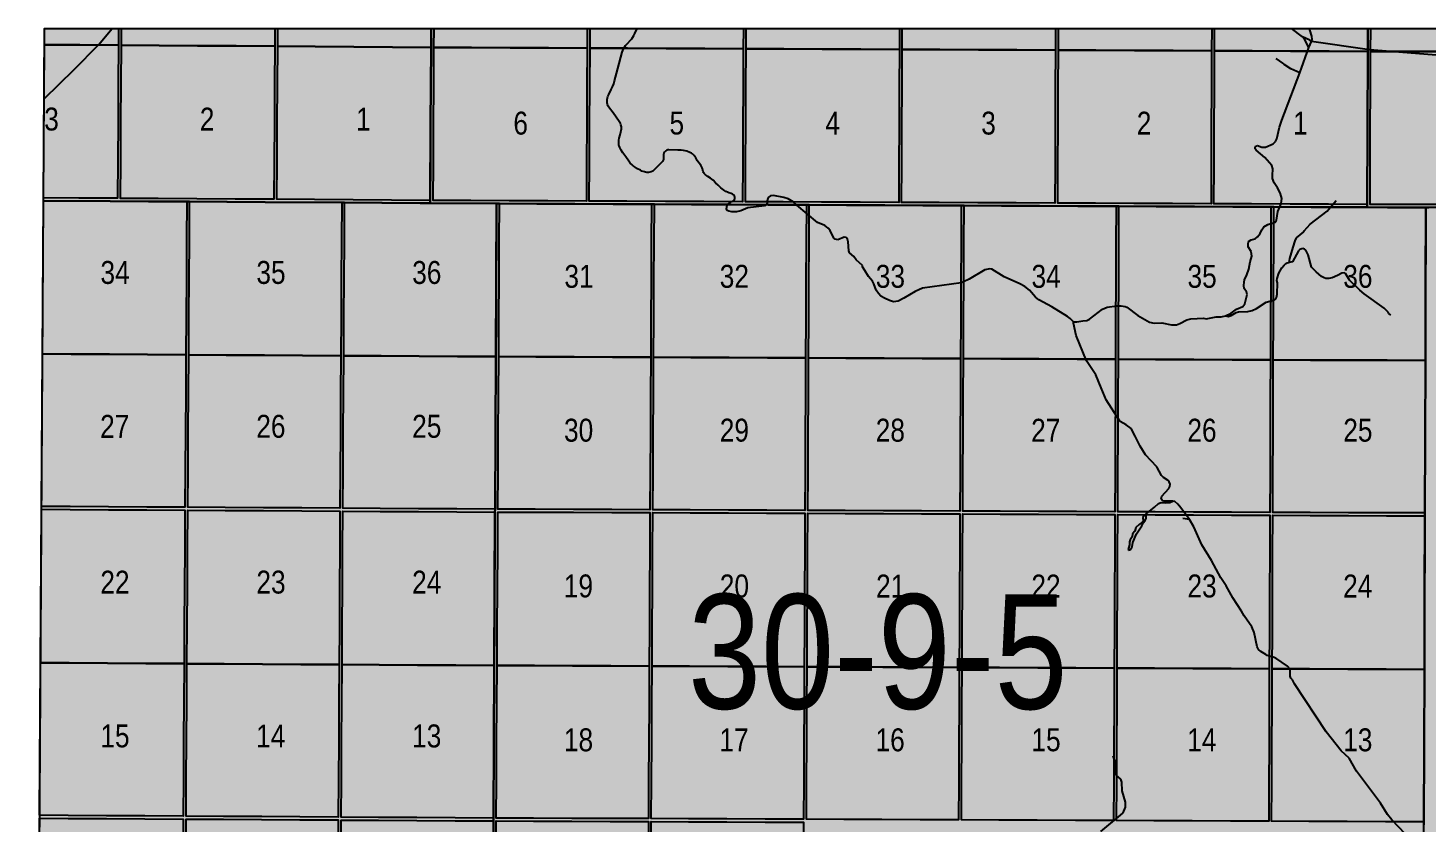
# Model space of a CAD drawing. Extents: x 639460 to 650829, y 5702863 to 5715975.
# Drawn here: x 644716.3 to 645204, y 5712646.2 to 5712923.3 of the extents above; entities that cross this region are included whole.
import ezdxf

# ---------------------------------------------------------------- set-up
doc = ezdxf.new("R2010")
doc.units = 0
doc.header["$LTSCALE"] = 5
doc.linetypes.add('DASHED2', pattern=[9.525, 6.35, -3.175])
doc.layers.add('Quarters', color=8, linetype='Continuous')
doc.layers.add('RoadSeg', color=57, linetype='DASHED2')
doc.layers.add('ROUTE-MAP-BACKGROUND-H', color=7, linetype='Continuous', true_color=0xf0ebff)
doc.styles.add('120', font='ARIALN.TTF', dxfattribs={"height": 13})

msp = doc.modelspace()

# ---------------------------------------------------------------- hatches: boundary and pattern name
at = {"layer": 'ROUTE-MAP-BACKGROUND-H'}
h = msp.add_hatch(color=256, dxfattribs=at)
h.dxf.hatch_style = 1
h.paths.add_polyline_path([(644722.08, 5712923.1), (644716.33, 5711989.96), (646823.87, 5711989.96), (646818.02, 5712923.32)])

# ---------------------------------------------------------------- linework, layer by layer
at = {"layer": 'Quarters'}
for points in [[(644856.65, 5712862.17), (644853.12, 5712862.2), (644826.77, 5712862.38), (644825.76, 5712862.38), (644799.08, 5712862.54), (644772.73, 5712862.7), (644771.73, 5712862.71), (644745.05, 5712862.87), (644721.71, 5712863.01), (644722.08, 5712923.1), (644856.97, 5712923.12), (644856.93, 5712916.52), (644856.79, 5712889.74), (644856.65, 5712863.13), (644856.65, 5712862.17)], [(644734.46, 5712917.39), (644722.04, 5712917.46), (644722.08, 5712923.1), (644747.95, 5712923.11), (644747.92, 5712917.3), (644734.46, 5712917.39)], [(644762.05, 5712917.22), (644748.92, 5712917.3), (644748.96, 5712923.11), (644802.46, 5712923.11), (644802.43, 5712916.97), (644788.97, 5712917.05), (644775.51, 5712917.13), (644762.05, 5712917.22)], [(644816.55, 5712916.85), (644803.43, 5712916.96), (644803.46, 5712923.11), (644856.97, 5712923.12), (644856.93, 5712916.52), (644843.47, 5712916.63), (644830.01, 5712916.74), (644816.55, 5712916.85)], [(645183.48, 5712860.74), (645177.27, 5712860.77), (645150.92, 5712860.87), (645149.92, 5712860.88), (645123.24, 5712860.99), (645096.89, 5712861.1), (645095.89, 5712861.1), (645069.21, 5712861.22), (645042.86, 5712861.33), (645041.86, 5712861.33), (645015.18, 5712861.45), (644988.84, 5712861.56), (644987.84, 5712861.56), (644961.16, 5712861.68), (644934.82, 5712861.79), (644933.82, 5712861.79), (644907.14, 5712861.9), (644880.8, 5712862.01), (644879.8, 5712862.02), (644856.65, 5712862.17), (644856.65, 5712863.13), (644856.79, 5712889.74), (644856.93, 5712916.52), (644856.97, 5712923.12), (645183.68, 5712923.15), (645183.66, 5712915.1), (645183.57, 5712888.32), (645183.48, 5712861.72), (645183.48, 5712860.74)], [(644871.05, 5712916.46), (644857.94, 5712916.52), (644857.97, 5712923.12), (644911.42, 5712923.12), (644911.39, 5712916.29), (644897.94, 5712916.35), (644884.5, 5712916.4), (644871.05, 5712916.46)], [(644925.5, 5712916.23), (644912.39, 5712916.29), (644912.43, 5712923.12), (644965.87, 5712923.13), (644965.84, 5712916.06), (644952.39, 5712916.11), (644938.95, 5712916.17), (644925.5, 5712916.23)], [(644979.95, 5712915.99), (644966.84, 5712916.05), (644966.88, 5712923.13), (645020.32, 5712923.13), (645020.29, 5712915.82), (645006.84, 5712915.88), (644993.4, 5712915.94), (644979.95, 5712915.99)], [(645074.74, 5712915.59), (645061.3, 5712915.64), (645047.85, 5712915.7), (645034.4, 5712915.76), (645021.29, 5712915.82), (645021.32, 5712923.13), (645074.77, 5712923.14), (645074.74, 5712915.59)], [(645088.86, 5712915.52), (645075.75, 5712915.58), (645075.78, 5712923.14), (645129.23, 5712923.14), (645129.2, 5712915.35), (645115.75, 5712915.41), (645102.31, 5712915.47), (645088.86, 5712915.52)], [(645143.32, 5712915.29), (645130.21, 5712915.35), (645130.23, 5712923.14), (645183.68, 5712923.15), (645183.66, 5712915.1), (645170.21, 5712915.16), (645156.76, 5712915.22), (645143.32, 5712915.29)], [(645197.77, 5712915.07), (645184.66, 5712915.1), (645184.69, 5712923.15), (645238.12, 5712923.16), (645238.1, 5712914.97), (645224.66, 5712915), (645211.21, 5712915.04), (645197.77, 5712915.07)], [(644734.13, 5712863.94), (644721.71, 5712864.02), (644722.04, 5712917.46), (644734.46, 5712917.39), (644747.92, 5712917.3), (644747.84, 5712903.91), (644747.76, 5712890.52), (644747.68, 5712877.19), (644747.6, 5712863.86), (644734.13, 5712863.94)], [(644761.73, 5712863.77), (644748.6, 5712863.85), (644748.68, 5712877.18), (644748.76, 5712890.52), (644748.84, 5712903.91), (644748.92, 5712917.3), (644762.05, 5712917.22), (644775.51, 5712917.13), (644788.97, 5712917.05), (644802.43, 5712916.97), (644802.35, 5712903.58), (644802.28, 5712890.18), (644802.2, 5712876.85), (644802.13, 5712863.52), (644788.66, 5712863.6), (644775.2, 5712863.69), (644761.73, 5712863.77)], [(644816.26, 5712863.42), (644803.13, 5712863.51), (644803.21, 5712876.85), (644803.28, 5712890.18), (644803.35, 5712903.57), (644803.43, 5712916.96), (644816.55, 5712916.85), (644830.01, 5712916.74), (644843.47, 5712916.63), (644856.93, 5712916.52), (644856.86, 5712903.13), (644856.79, 5712889.74), (644856.72, 5712876.43), (644856.65, 5712863.13), (644843.19, 5712863.23), (644829.72, 5712863.32), (644816.26, 5712863.42)], [(644870.77, 5712863.07), (644857.66, 5712863.13), (644857.73, 5712876.43), (644857.8, 5712889.73), (644857.87, 5712903.12), (644857.94, 5712916.52), (644871.05, 5712916.46), (644884.5, 5712916.4), (644897.94, 5712916.35), (644911.39, 5712916.29), (644911.32, 5712902.9), (644911.26, 5712889.51), (644911.19, 5712876.2), (644911.13, 5712862.9), (644897.67, 5712862.96), (644884.22, 5712863.01), (644870.77, 5712863.07)], [(644925.24, 5712862.84), (644912.13, 5712862.9), (644912.2, 5712876.2), (644912.26, 5712889.5), (644912.33, 5712902.89), (644912.39, 5712916.29), (644925.5, 5712916.23), (644938.95, 5712916.17), (644952.39, 5712916.11), (644965.84, 5712916.06), (644965.78, 5712902.66), (644965.72, 5712889.27), (644965.65, 5712875.97), (644965.59, 5712862.67), (644952.14, 5712862.72), (644938.69, 5712862.78), (644925.24, 5712862.84)], [(644979.71, 5712862.61), (644966.6, 5712862.66), (644966.66, 5712875.96), (644966.72, 5712889.27), (644966.78, 5712902.66), (644966.84, 5712916.05), (644979.95, 5712915.99), (644993.4, 5712915.94), (645006.84, 5712915.88), (645020.29, 5712915.82), (645020.23, 5712902.43), (645020.17, 5712889.04), (645020.12, 5712875.73), (645020.06, 5712862.43), (645006.61, 5712862.49), (644993.16, 5712862.55), (644979.71, 5712862.61)], [(645021.29, 5712915.82), (645034.4, 5712915.76), (645047.85, 5712915.7), (645061.3, 5712915.64), (645074.74, 5712915.59), (645074.69, 5712902.19), (645074.64, 5712888.8), (645074.59, 5712875.5), (645074.53, 5712862.2), (645061.08, 5712862.25), (645047.63, 5712862.31), (645034.18, 5712862.37), (645021.06, 5712862.43), (645021.12, 5712875.73), (645021.18, 5712889.03), (645021.24, 5712902.42), (645021.29, 5712915.82)], [(645088.66, 5712862.14), (645075.54, 5712862.19), (645075.59, 5712875.5), (645075.64, 5712888.8), (645075.7, 5712902.19), (645075.75, 5712915.58), (645088.86, 5712915.52), (645102.31, 5712915.47), (645115.75, 5712915.41), (645129.2, 5712915.35), (645129.15, 5712901.96), (645129.1, 5712888.57), (645129.06, 5712875.27), (645129.01, 5712861.96), (645115.56, 5712862.02), (645102.11, 5712862.08), (645088.66, 5712862.14)], [(645143.13, 5712861.9), (645130.01, 5712861.96), (645130.06, 5712875.26), (645130.11, 5712888.56), (645130.16, 5712901.95), (645130.21, 5712915.35), (645143.32, 5712915.29), (645156.76, 5712915.22), (645170.21, 5712915.16), (645183.66, 5712915.1), (645183.61, 5712901.71), (645183.57, 5712888.32), (645183.52, 5712875.02), (645183.48, 5712861.72), (645170.03, 5712861.78), (645156.58, 5712861.84), (645143.13, 5712861.9)], [(645197.6, 5712861.69), (645184.48, 5712861.72), (645184.53, 5712875.02), (645184.57, 5712888.31), (645184.62, 5712901.71), (645184.66, 5712915.1), (645197.77, 5712915.07), (645211.21, 5712915.04), (645224.66, 5712915), (645238.1, 5712914.97), (645238.06, 5712901.58), (645238.02, 5712888.19), (645237.98, 5712874.89), (645237.94, 5712861.59), (645224.49, 5712861.62), (645211.04, 5712861.66), (645197.6, 5712861.69)], [(644731.38, 5712809.51), (644721.38, 5712809.57), (644721.71, 5712863.01), (644731.71, 5712862.95), (644745.05, 5712862.87), (644758.39, 5712862.79), (644771.73, 5712862.71), (644771.65, 5712849.38), (644771.57, 5712836.05), (644771.49, 5712822.66), (644771.42, 5712809.26), (644758.07, 5712809.35), (644744.73, 5712809.43), (644731.38, 5712809.51)], [(644785.43, 5712809.18), (644772.42, 5712809.26), (644772.5, 5712822.65), (644772.58, 5712836.04), (644772.66, 5712849.37), (644772.73, 5712862.7), (644785.74, 5712862.63), (644799.08, 5712862.54), (644812.42, 5712862.46), (644825.76, 5712862.38), (644825.69, 5712849.05), (644825.62, 5712835.72), (644825.54, 5712822.33), (644825.47, 5712808.94), (644812.12, 5712809.02), (644798.78, 5712809.1), (644785.43, 5712809.18)], [(644839.48, 5712808.86), (644826.47, 5712808.93), (644826.55, 5712822.32), (644826.62, 5712835.71), (644826.69, 5712849.04), (644826.77, 5712862.38), (644839.77, 5712862.29), (644853.12, 5712862.2), (644866.46, 5712862.11), (644879.8, 5712862.02), (644879.73, 5712848.71), (644879.66, 5712835.41), (644879.59, 5712822.02), (644879.52, 5712808.63), (644866.17, 5712808.7), (644852.83, 5712808.78), (644839.48, 5712808.86)], [(644893.53, 5712808.57), (644880.52, 5712808.62), (644880.59, 5712822.02), (644880.66, 5712835.41), (644880.73, 5712848.71), (644880.8, 5712862.01), (644893.81, 5712861.96), (644907.14, 5712861.9), (644920.48, 5712861.85), (644933.82, 5712861.79), (644933.75, 5712848.49), (644933.69, 5712835.19), (644933.62, 5712821.79), (644933.56, 5712808.4), (644920.22, 5712808.46), (644906.87, 5712808.52), (644893.53, 5712808.57)], [(644947.57, 5712808.34), (644934.56, 5712808.4), (644934.63, 5712821.79), (644934.69, 5712835.18), (644934.76, 5712848.48), (644934.82, 5712861.79), (644947.83, 5712861.73), (644961.16, 5712861.68), (644974.5, 5712861.62), (644987.84, 5712861.56), (644987.78, 5712848.26), (644987.72, 5712834.96), (644987.66, 5712821.57), (644987.6, 5712808.17), (644974.25, 5712808.23), (644960.91, 5712808.29), (644947.57, 5712808.34)], [(645001.61, 5712808.11), (644988.6, 5712808.17), (644988.66, 5712821.56), (644988.72, 5712834.95), (644988.78, 5712848.26), (644988.84, 5712861.56), (645001.84, 5712861.5), (645015.18, 5712861.45), (645028.52, 5712861.39), (645041.86, 5712861.33), (645041.8, 5712848.03), (645041.74, 5712834.73), (645041.69, 5712821.34), (645041.63, 5712807.95), (645028.29, 5712808), (645014.95, 5712808.06), (645001.61, 5712808.11)], [(645055.65, 5712807.89), (645042.64, 5712807.94), (645042.69, 5712821.33), (645042.75, 5712834.72), (645042.8, 5712848.03), (645042.86, 5712861.33), (645055.87, 5712861.27), (645069.21, 5712861.22), (645082.55, 5712861.16), (645095.89, 5712861.1), (645095.84, 5712847.8), (645095.78, 5712834.5), (645095.73, 5712821.11), (645095.68, 5712807.72), (645082.34, 5712807.77), (645068.99, 5712807.83), (645055.65, 5712807.89)], [(645109.69, 5712807.66), (645096.68, 5712807.71), (645096.74, 5712821.1), (645096.79, 5712834.49), (645096.84, 5712847.8), (645096.89, 5712861.1), (645109.9, 5712861.05), (645123.24, 5712860.99), (645136.58, 5712860.93), (645149.92, 5712860.88), (645149.87, 5712847.57), (645149.82, 5712834.27), (645149.78, 5712820.88), (645149.73, 5712807.49), (645136.38, 5712807.54), (645123.04, 5712807.6), (645109.69, 5712807.66)], [(645163.74, 5712807.43), (645150.73, 5712807.48), (645150.78, 5712820.87), (645150.83, 5712834.27), (645150.88, 5712847.57), (645150.92, 5712860.87), (645163.93, 5712860.82), (645177.27, 5712860.77), (645190.61, 5712860.71), (645203.95, 5712860.66), (645203.9, 5712847.36), (645203.86, 5712834.07), (645203.82, 5712820.67), (645203.77, 5712807.28), (645190.43, 5712807.33), (645177.08, 5712807.38), (645163.74, 5712807.43)], [(644731.05, 5712756.28), (644721.05, 5712756.34), (644721.38, 5712809.57), (644731.38, 5712809.51), (644744.73, 5712809.43), (644758.07, 5712809.35), (644771.42, 5712809.26), (644771.34, 5712795.87), (644771.26, 5712782.48), (644771.18, 5712769.09), (644771.1, 5712756.04), (644757.75, 5712756.12), (644744.4, 5712756.2), (644731.05, 5712756.28)], [(644785.12, 5712755.95), (644772.11, 5712756.03), (644772.18, 5712769.09), (644772.26, 5712782.48), (644772.34, 5712795.87), (644772.42, 5712809.26), (644785.43, 5712809.18), (644798.78, 5712809.1), (644812.12, 5712809.02), (644825.47, 5712808.94), (644825.39, 5712795.55), (644825.32, 5712782.16), (644825.24, 5712768.76), (644825.17, 5712755.71), (644811.82, 5712755.79), (644798.47, 5712755.87), (644785.12, 5712755.95)], [(644839.19, 5712755.63), (644826.18, 5712755.7), (644826.25, 5712768.76), (644826.32, 5712782.15), (644826.4, 5712795.54), (644826.47, 5712808.93), (644839.48, 5712808.86), (644852.83, 5712808.78), (644866.17, 5712808.7), (644879.52, 5712808.63), (644879.45, 5712795.24), (644879.38, 5712781.85), (644879.31, 5712768.45), (644879.24, 5712755.4), (644865.89, 5712755.47), (644852.54, 5712755.55), (644839.19, 5712755.63)], [(644893.26, 5712755.34), (644880.24, 5712755.39), (644880.31, 5712768.45), (644880.38, 5712781.84), (644880.45, 5712795.23), (644880.52, 5712808.62), (644893.53, 5712808.57), (644906.87, 5712808.52), (644920.22, 5712808.46), (644933.56, 5712808.4), (644933.49, 5712795.01), (644933.43, 5712781.62), (644933.36, 5712768.23), (644933.3, 5712755.17), (644919.95, 5712755.23), (644906.61, 5712755.28), (644893.26, 5712755.34)], [(644947.31, 5712755.11), (644934.3, 5712755.17), (644934.37, 5712768.22), (644934.43, 5712781.62), (644934.5, 5712795.01), (644934.56, 5712808.4), (644947.57, 5712808.34), (644960.91, 5712808.29), (644974.25, 5712808.23), (644987.6, 5712808.17), (644987.53, 5712794.78), (644987.47, 5712781.39), (644987.41, 5712768), (644987.35, 5712754.94), (644974.01, 5712755), (644960.66, 5712755.06), (644947.31, 5712755.11)], [(645001.37, 5712754.88), (644988.36, 5712754.94), (644988.42, 5712768), (644988.48, 5712781.39), (644988.54, 5712794.78), (644988.6, 5712808.17), (645001.61, 5712808.11), (645014.95, 5712808.06), (645028.29, 5712808), (645041.63, 5712807.95), (645041.57, 5712794.55), (645041.52, 5712781.16), (645041.46, 5712767.77), (645041.41, 5712754.71), (645028.06, 5712754.77), (645014.71, 5712754.83), (645001.37, 5712754.88)], [(645055.43, 5712754.66), (645042.41, 5712754.71), (645042.47, 5712767.77), (645042.52, 5712781.16), (645042.58, 5712794.55), (645042.64, 5712807.94), (645055.65, 5712807.89), (645068.99, 5712807.83), (645082.34, 5712807.77), (645095.68, 5712807.72), (645095.63, 5712794.32), (645095.58, 5712780.93), (645095.52, 5712767.54), (645095.47, 5712754.49), (645082.12, 5712754.54), (645068.77, 5712754.6), (645055.43, 5712754.66)], [(645109.49, 5712754.43), (645096.48, 5712754.48), (645096.53, 5712767.54), (645096.58, 5712780.93), (645096.63, 5712794.32), (645096.68, 5712807.71), (645109.69, 5712807.66), (645123.04, 5712807.6), (645136.38, 5712807.54), (645149.73, 5712807.49), (645149.68, 5712794.1), (645149.63, 5712780.7), (645149.58, 5712767.31), (645149.54, 5712754.26), (645136.19, 5712754.31), (645122.84, 5712754.37), (645109.49, 5712754.43)], [(645163.55, 5712754.2), (645150.54, 5712754.25), (645150.59, 5712767.31), (645150.63, 5712780.7), (645150.68, 5712794.09), (645150.73, 5712807.48), (645163.74, 5712807.43), (645177.08, 5712807.38), (645190.43, 5712807.33), (645203.77, 5712807.28), (645203.73, 5712793.89), (645203.68, 5712780.5), (645203.64, 5712767.11), (645203.6, 5712754.05), (645190.25, 5712754.1), (645176.9, 5712754.15), (645163.55, 5712754.2)], [(644730.72, 5712701.71), (644720.71, 5712701.77), (644721.04, 5712755.33), (644731.05, 5712755.27), (644744.4, 5712755.19), (644757.75, 5712755.11), (644771.1, 5712755.03), (644771.02, 5712741.64), (644770.94, 5712728.25), (644770.86, 5712714.86), (644770.78, 5712701.47), (644757.43, 5712701.55), (644744.07, 5712701.63), (644730.72, 5712701.71)], [(644784.8, 5712701.38), (644771.79, 5712701.46), (644771.86, 5712714.85), (644771.94, 5712728.24), (644772.02, 5712741.63), (644772.1, 5712755.03), (644785.12, 5712754.95), (644798.47, 5712754.87), (644811.82, 5712754.78), (644825.17, 5712754.7), (644825.09, 5712741.31), (644825.02, 5712727.92), (644824.94, 5712714.53), (644824.87, 5712701.14), (644811.51, 5712701.22), (644798.16, 5712701.3), (644784.8, 5712701.38)], [(644838.89, 5712701.06), (644825.87, 5712701.13), (644825.95, 5712714.53), (644826.02, 5712727.92), (644826.1, 5712741.31), (644826.17, 5712754.7), (644839.18, 5712754.62), (644852.53, 5712754.55), (644865.88, 5712754.47), (644879.23, 5712754.39), (644879.16, 5712741), (644879.09, 5712727.61), (644879.02, 5712714.22), (644878.95, 5712700.83), (644865.6, 5712700.9), (644852.24, 5712700.98), (644838.89, 5712701.06)], [(644892.97, 5712700.77), (644879.96, 5712700.82), (644880.03, 5712714.22), (644880.1, 5712727.61), (644880.17, 5712741), (644880.24, 5712754.39), (644893.25, 5712754.34), (644906.6, 5712754.28), (644919.95, 5712754.22), (644933.29, 5712754.17), (644933.23, 5712740.78), (644933.16, 5712727.39), (644933.1, 5712713.99), (644933.03, 5712700.6), (644919.68, 5712700.66), (644906.33, 5712700.71), (644892.97, 5712700.77)], [(644947.05, 5712700.54), (644934.03, 5712700.6), (644934.1, 5712713.99), (644934.17, 5712727.38), (644934.23, 5712740.77), (644934.3, 5712754.16), (644947.31, 5712754.11), (644960.66, 5712754.05), (644974, 5712754), (644987.35, 5712753.94), (644987.29, 5712740.55), (644987.23, 5712727.16), (644987.16, 5712713.77), (644987.1, 5712700.37), (644973.75, 5712700.43), (644960.4, 5712700.49), (644947.05, 5712700.54)], [(645001.12, 5712700.31), (644988.11, 5712700.37), (644988.17, 5712713.76), (644988.23, 5712727.15), (644988.29, 5712740.54), (644988.35, 5712753.94), (645001.36, 5712753.88), (645014.71, 5712753.82), (645028.06, 5712753.77), (645041.4, 5712753.71), (645041.35, 5712740.32), (645041.29, 5712726.93), (645041.23, 5712713.54), (645041.17, 5712700.15), (645027.82, 5712700.2), (645014.47, 5712700.26), (645001.12, 5712700.31)], [(645055.2, 5712700.09), (645042.18, 5712700.14), (645042.24, 5712713.53), (645042.29, 5712726.92), (645042.35, 5712740.32), (645042.41, 5712753.71), (645055.42, 5712753.65), (645068.77, 5712753.59), (645082.12, 5712753.54), (645095.47, 5712753.48), (645095.42, 5712740.09), (645095.36, 5712726.7), (645095.31, 5712713.31), (645095.26, 5712699.92), (645081.9, 5712699.97), (645068.55, 5712700.03), (645055.2, 5712700.09)], [(645109.28, 5712699.86), (645096.26, 5712699.91), (645096.32, 5712713.3), (645096.37, 5712726.69), (645096.42, 5712740.09), (645096.47, 5712753.48), (645109.49, 5712753.42), (645122.84, 5712753.37), (645136.18, 5712753.31), (645149.53, 5712753.25), (645149.48, 5712739.86), (645149.44, 5712726.47), (645149.39, 5712713.08), (645149.34, 5712699.69), (645135.99, 5712699.74), (645122.63, 5712699.8), (645109.28, 5712699.86)], [(645163.36, 5712699.63), (645150.34, 5712699.68), (645150.39, 5712713.07), (645150.44, 5712726.47), (645150.49, 5712739.86), (645150.54, 5712753.25), (645163.55, 5712753.2), (645176.9, 5712753.15), (645190.25, 5712753.1), (645203.59, 5712753.04), (645203.55, 5712739.65), (645203.51, 5712726.26), (645203.46, 5712712.87), (645203.42, 5712699.48), (645190.06, 5712699.53), (645176.71, 5712699.58), (645163.36, 5712699.63)], [(644730.39, 5712648.48), (644720.39, 5712648.54), (644720.71, 5712701.77), (644730.72, 5712701.71), (644744.07, 5712701.63), (644757.43, 5712701.55), (644770.78, 5712701.47), (644770.7, 5712688.08), (644770.62, 5712674.69), (644770.54, 5712661.29), (644770.47, 5712648.24), (644757.11, 5712648.32), (644743.75, 5712648.4), (644730.39, 5712648.48)], [(644784.49, 5712648.15), (644771.47, 5712648.23), (644771.55, 5712661.29), (644771.63, 5712674.68), (644771.71, 5712688.07), (644771.79, 5712701.46), (644784.8, 5712701.38), (644798.16, 5712701.3), (644811.51, 5712701.22), (644824.87, 5712701.14), (644824.79, 5712687.75), (644824.72, 5712674.36), (644824.64, 5712660.97), (644824.57, 5712647.91), (644811.21, 5712647.99), (644797.85, 5712648.07), (644784.49, 5712648.15)], [(644838.59, 5712647.83), (644825.57, 5712647.91), (644825.64, 5712660.96), (644825.72, 5712674.35), (644825.8, 5712687.74), (644825.87, 5712701.13), (644838.89, 5712701.06), (644852.24, 5712700.98), (644865.6, 5712700.9), (644878.95, 5712700.83), (644878.88, 5712687.44), (644878.81, 5712674.04), (644878.74, 5712660.65), (644878.67, 5712647.6), (644865.31, 5712647.67), (644851.95, 5712647.75), (644838.59, 5712647.83)], [(644892.7, 5712647.54), (644879.67, 5712647.59), (644879.74, 5712660.65), (644879.81, 5712674.04), (644879.89, 5712687.43), (644879.96, 5712700.82), (644892.97, 5712700.77), (644906.33, 5712700.71), (644919.68, 5712700.66), (644933.03, 5712700.6), (644932.96, 5712687.21), (644932.9, 5712673.82), (644932.83, 5712660.43), (644932.76, 5712647.37), (644919.41, 5712647.43), (644906.05, 5712647.48), (644892.7, 5712647.54)], [(644946.79, 5712647.31), (644933.77, 5712647.37), (644933.83, 5712660.42), (644933.9, 5712673.82), (644933.97, 5712687.21), (644934.03, 5712700.6), (644947.05, 5712700.54), (644960.4, 5712700.49), (644973.75, 5712700.43), (644987.1, 5712700.37), (644987.04, 5712686.98), (644986.98, 5712673.59), (644986.91, 5712660.2), (644986.85, 5712647.14), (644973.5, 5712647.2), (644960.14, 5712647.26), (644946.79, 5712647.31)], [(645000.88, 5712647.08), (644987.86, 5712647.14), (644987.92, 5712660.19), (644987.98, 5712673.59), (644988.04, 5712686.98), (644988.11, 5712700.37), (645001.12, 5712700.31), (645014.47, 5712700.26), (645027.82, 5712700.2), (645041.17, 5712700.15), (645041.12, 5712686.75), (645041.06, 5712673.36), (645041, 5712659.97), (645040.94, 5712646.91), (645027.59, 5712646.97), (645014.23, 5712647.03), (645000.88, 5712647.08)], [(645054.97, 5712646.85), (645041.95, 5712646.91), (645042.01, 5712659.97), (645042.06, 5712673.36), (645042.12, 5712686.75), (645042.18, 5712700.14), (645055.2, 5712700.09), (645068.55, 5712700.03), (645081.9, 5712699.97), (645095.26, 5712699.92), (645095.2, 5712686.52), (645095.15, 5712673.13), (645095.1, 5712659.74), (645095.04, 5712646.69), (645081.69, 5712646.74), (645068.33, 5712646.8), (645054.97, 5712646.85)], [(645109.07, 5712646.63), (645096.05, 5712646.68), (645096.1, 5712659.74), (645096.15, 5712673.13), (645096.21, 5712686.52), (645096.26, 5712699.91), (645109.28, 5712699.86), (645122.63, 5712699.8), (645135.99, 5712699.74), (645149.34, 5712699.69), (645149.29, 5712686.29), (645149.24, 5712672.9), (645149.19, 5712659.51), (645149.14, 5712646.46), (645135.78, 5712646.51), (645122.43, 5712646.57), (645109.07, 5712646.63)], [(645163.17, 5712646.4), (645150.15, 5712646.45), (645150.19, 5712659.51), (645150.24, 5712672.9), (645150.29, 5712686.29), (645150.34, 5712699.68), (645163.36, 5712699.63), (645176.71, 5712699.58), (645190.06, 5712699.53), (645203.42, 5712699.48), (645203.37, 5712686.08), (645203.33, 5712672.69), (645203.28, 5712659.3), (645203.24, 5712646.24), (645189.88, 5712646.3), (645176.52, 5712646.35), (645163.17, 5712646.4)], [(644730.05, 5712593.91), (644720.05, 5712593.97), (644720.38, 5712647.54), (644730.38, 5712647.48), (644743.74, 5712647.4), (644757.1, 5712647.32), (644770.46, 5712647.23), (644770.38, 5712633.84), (644770.3, 5712620.45), (644770.22, 5712607.06), (644770.14, 5712593.67), (644756.78, 5712593.75), (644743.42, 5712593.83), (644730.05, 5712593.91)], [(644784.17, 5712593.59), (644771.15, 5712593.66), (644771.23, 5712607.06), (644771.3, 5712620.45), (644771.38, 5712633.84), (644771.46, 5712647.23), (644784.49, 5712647.15), (644797.84, 5712647.07), (644811.2, 5712646.99), (644824.56, 5712646.91), (644824.49, 5712633.52), (644824.41, 5712620.13), (644824.34, 5712606.73), (644824.26, 5712593.34), (644810.9, 5712593.42), (644797.54, 5712593.5), (644784.17, 5712593.59)], [(644838.29, 5712593.26), (644825.26, 5712593.34), (644825.34, 5712606.73), (644825.41, 5712620.12), (644825.49, 5712633.51), (644825.57, 5712646.9), (644838.59, 5712646.83), (644851.95, 5712646.75), (644865.31, 5712646.67), (644878.66, 5712646.59), (644878.59, 5712633.2), (644878.52, 5712619.81), (644878.45, 5712606.42), (644878.38, 5712593.03), (644865.02, 5712593.1), (644851.65, 5712593.18), (644838.29, 5712593.26)], [(644892.41, 5712592.97), (644879.38, 5712593.02), (644879.45, 5712606.41), (644879.53, 5712619.8), (644879.6, 5712633.2), (644879.67, 5712646.59), (644892.69, 5712646.53), (644906.05, 5712646.48), (644919.4, 5712646.42), (644932.76, 5712646.37), (644932.69, 5712632.98), (644932.62, 5712619.58), (644932.56, 5712606.19), (644932.49, 5712592.8), (644919.13, 5712592.86), (644905.77, 5712592.91), (644892.41, 5712592.97)], [(644946.52, 5712592.74), (644933.5, 5712592.8), (644933.56, 5712606.19), (644933.63, 5712619.58), (644933.7, 5712632.97), (644933.76, 5712646.36), (644946.78, 5712646.31), (644960.14, 5712646.25), (644973.49, 5712646.19), (644986.85, 5712646.14), (644986.79, 5712632.75), (644986.72, 5712619.36), (644986.66, 5712605.96), (644986.6, 5712592.57), (644973.24, 5712592.63), (644959.88, 5712592.68), (644946.52, 5712592.74)]]:
    msp.add_lwpolyline(points, close=True, dxfattribs=at)
for points in [[(645475.08, 5712860.03), (645474.07, 5712860.03), (645447.39, 5712860.1), (645421.05, 5712860.16), (645420.04, 5712860.16), (645393.37, 5712860.22), (645367.02, 5712860.28), (645366.01, 5712860.29), (645339.33, 5712860.35), (645312.99, 5712860.41), (645311.99, 5712860.41), (645285.31, 5712860.47), (645258.97, 5712860.53), (645257.97, 5712860.54), (645231.29, 5712860.6), (645204.95, 5712860.66), (645203.95, 5712860.66), (645183.48, 5712860.74), (645183.48, 5712861.72), (645183.57, 5712888.32), (645183.66, 5712915.1), (645183.68, 5712923.15), (645510.9, 5712923.18)], [(644719.72, 5712539.74), (644721.71, 5712863.01), (644745.05, 5712862.87), (644771.73, 5712862.71), (644772.73, 5712862.7), (644799.08, 5712862.54), (644825.76, 5712862.38), (644826.77, 5712862.38), (644853.12, 5712862.2), (644856.65, 5712862.17), (644879.8, 5712862.02), (644879.66, 5712835.41), (644879.52, 5712808.63), (644879.38, 5712781.85), (644879.24, 5712755.4), (644879.23, 5712754.39), (644879.09, 5712727.61), (644878.95, 5712700.83), (644878.81, 5712674.04), (644878.67, 5712647.6), (644878.66, 5712646.59), (644878.52, 5712619.81)], [(644878.52, 5712619.81), (644878.66, 5712646.59), (644878.67, 5712647.6), (644878.81, 5712674.04), (644878.95, 5712700.83), (644879.09, 5712727.61), (644879.23, 5712754.39), (644879.24, 5712755.4), (644879.38, 5712781.85), (644879.52, 5712808.63), (644879.66, 5712835.41), (644879.8, 5712862.02), (644880.8, 5712862.01), (644907.14, 5712861.9), (644933.82, 5712861.79), (644934.82, 5712861.79), (644961.16, 5712861.68), (644987.84, 5712861.56), (644988.84, 5712861.56), (645015.18, 5712861.45), (645041.86, 5712861.33), (645042.86, 5712861.33), (645069.21, 5712861.22), (645095.89, 5712861.1), (645096.89, 5712861.1), (645123.24, 5712860.99), (645149.92, 5712860.88), (645150.92, 5712860.87), (645177.27, 5712860.77), (645183.48, 5712860.74), (645203.95, 5712860.66), (645203.86, 5712834.07), (645203.77, 5712807.28), (645203.68, 5712780.5), (645203.6, 5712754.05), (645203.59, 5712753.04), (645203.51, 5712726.26), (645203.42, 5712699.48), (645203.33, 5712672.69), (645203.24, 5712646.24), (645203.23, 5712645.24)], [(645230.27, 5712537.37), (645203.87, 5712537.43), (645202.87, 5712537.43), (645202.87, 5712538.44), (645202.96, 5712564.89), (645203.05, 5712591.67), (645203.14, 5712618.45), (645203.23, 5712645.24), (645203.24, 5712646.24), (645203.33, 5712672.69), (645203.42, 5712699.48), (645203.51, 5712726.26), (645203.59, 5712753.04), (645203.6, 5712754.05), (645203.68, 5712780.5), (645203.77, 5712807.28), (645203.86, 5712834.07), (645203.95, 5712860.66), (645204.95, 5712860.66)]]:
    msp.add_lwpolyline(points, dxfattribs=at)
at = {"layer": 'RoadSeg'}
for p, q in [((645160.95, 5712920.19), (645157.1, 5712923.15)), ((645159.96, 5712907.7), (645163.11, 5712916.5)), ((645163.11, 5712916.5), (645164.07, 5712918.6)), ((645170.68, 5712860.78), (645172.6, 5712863.09)), ((645153.69, 5712839.55), (645154.52, 5712840.49)), ((645118.46, 5712755.82), (645117.4, 5712757.12)), ((645121.51, 5712751.8), (645118.46, 5712755.82)), ((645121.51, 5712751.8), (645119.15, 5712752.1))]:
    msp.add_line(p, q, dxfattribs=at)
for points in [[(644721.93, 5712898.59), (644732.47, 5712908.79), (644740.98, 5712917.41), (644745.75, 5712923.11)], [(644960.3, 5712861.62), (644960.43, 5712861.78), (644960.54, 5712861.9), (644960.84, 5712862.14), (644960.96, 5712862.21), (644961.49, 5712862.5), (644961.9, 5712862.71), (644962.23, 5712862.91), (644962.51, 5712863.12), (644962.75, 5712863.39), (644962.91, 5712863.72), (644962.95, 5712864.03), (644962.89, 5712864.32), (644962.73, 5712864.66), (644962.53, 5712864.91), (644962.34, 5712865.08), (644962.09, 5712865.26), (644961.65, 5712865.5), (644960.8, 5712865.83), (644960.33, 5712866.02), (644959.77, 5712866.28), (644959.4, 5712866.5), (644958.89, 5712866.85), (644958.03, 5712867.56), (644957.07, 5712868.4), (644956.16, 5712869.26), (644955.3, 5712870.15), (644954.42, 5712870.87), (644953.5, 5712871.47), (644953.04, 5712871.78), (644952.62, 5712872.1), (644952.22, 5712872.49), (644952.02, 5712872.82), (644951.89, 5712873.14), (644951.77, 5712873.66), (644951.65, 5712874.15), (644951.5, 5712874.55), (644951.3, 5712874.93), (644951, 5712875.38), (644950.37, 5712876.21), (644949.74, 5712877.09), (644949.25, 5712877.95), (644949, 5712878.41), (644948.75, 5712878.78), (644948.48, 5712879.08), (644948.11, 5712879.39), (644947.8, 5712879.6), (644947.25, 5712879.88), (644946.19, 5712880.3), (644945.62, 5712880.45), (644945.04, 5712880.55), (644944.23, 5712880.63), (644943.05, 5712880.69), (644939.93, 5712880.75), (644939.57, 5712880.73), (644939.2, 5712880.64), (644938.86, 5712880.47), (644938.54, 5712880.2), (644938.32, 5712879.93), (644938.14, 5712879.57), (644938.04, 5712879.16), (644938.03, 5712878.57), (644938.04, 5712878.08), (644938.02, 5712877.72), (644937.97, 5712877.43), (644937.86, 5712877.13), (644937.64, 5712876.76), (644937.21, 5712876.27), (644936.29, 5712875.32), (644935.45, 5712874.45), (644934.62, 5712873.64), (644934.27, 5712873.36), (644933.76, 5712873.08), (644933.29, 5712872.93), (644932.78, 5712872.87), (644932.24, 5712872.88), (644931.71, 5712872.96), (644931.35, 5712873.05), (644930.91, 5712873.19), (644930.47, 5712873.38), (644929.95, 5712873.65), (644928.99, 5712874.2), (644928.12, 5712874.76), (644927.48, 5712875.19), (644927.05, 5712875.54), (644926.42, 5712876.17), (644925.89, 5712876.83), (644924.83, 5712878.35), (644923.86, 5712879.78), (644923.3, 5712880.65), (644923.03, 5712881.12), (644922.76, 5712881.65), (644922.58, 5712882.12), (644922.49, 5712882.46), (644922.41, 5712883.04), (644922.39, 5712883.62), (644922.43, 5712884.16), (644922.53, 5712884.8), (644922.85, 5712885.99), (644923.15, 5712887.07), (644923.25, 5712887.56), (644923.33, 5712888.14), (644923.32, 5712888.79), (644923.26, 5712889.2), (644923.18, 5712889.52), (644922.99, 5712889.94), (644922.54, 5712890.64), (644920.43, 5712893.66), (644919.2, 5712895.31), (644918.76, 5712896), (644918.52, 5712896.56), (644918.37, 5712897.17), (644918.31, 5712897.77), (644918.35, 5712898.39), (644918.49, 5712898.98), (644918.62, 5712899.38), (644918.93, 5712900.09), (644919.81, 5712901.81), (644920.27, 5712902.79), (644920.65, 5712903.81), (644920.98, 5712904.91), (644921.62, 5712907.45), (644922.5, 5712910.96), (644923.09, 5712913.1), (644923.61, 5712914.85), (644924.07, 5712916.05), (644924.39, 5712916.64), (644924.73, 5712917.14), (644925.4, 5712917.92), (644926.51, 5712919.09), (644926.92, 5712919.57), (644927.3, 5712920.1), (644927.66, 5712920.7), (644928.02, 5712921.42), (644928.84, 5712923.12)], [(645163.11, 5712916.5), (645161.57, 5712919.44), (645160.95, 5712920.19)], [(645164.07, 5712918.6), (645163.45, 5712919.02), (645160.95, 5712920.19)], [(645164.07, 5712918.6), (645164.23, 5712919.33), (645164.13, 5712920.5), (645163.52, 5712922.62), (645163.52, 5712923.15)], [(645285.64, 5712903.96), (645284.13, 5712904.44), (645279.43, 5712904.31), (645273.41, 5712904.95), (645271.8, 5712905.43), (645266.09, 5712908.56), (645263.16, 5712909.68), (645237.73, 5712916.24), (645223.55, 5712916.82), (645222.55, 5712916.75), (645220.64, 5712916.4), (645211.11, 5712913.91), (645209.07, 5712913.67), (645184.28, 5712915.65), (645164.07, 5712918.6)], [(645159.96, 5712907.7), (645156.83, 5712909.02), (645154.55, 5712910.58), (645154.09, 5712911.06), (645151.71, 5712912.6)], [(645152.99, 5712860.83), (645153.48, 5712862.01), (645153.66, 5712863.77), (645153.52, 5712864.61), (645153.12, 5712865.75), (645152.23, 5712867.51), (645151.08, 5712869.21), (645150.5, 5712870.72), (645150.39, 5712871.83), (645150.53, 5712874.16), (645150.19, 5712875.26), (645147.78, 5712878.13), (645144.72, 5712880.62), (645144.4, 5712881.09), (645144.35, 5712881.56), (645144.63, 5712882.05), (645145.27, 5712882.24), (645146.72, 5712881.76), (645147.95, 5712881.76), (645150.71, 5712882.91), (645151.54, 5712883.72), (645152, 5712884.61), (645152.85, 5712888.68), (645153.69, 5712891.19), (645159.96, 5712907.7)], [(644973.81, 5712861.56), (644973.22, 5712861.22), (644967.47, 5712860.49), (644965.01, 5712859.53), (644963.5, 5712859.14), (644961.8, 5712859.12), (644960.78, 5712859.32), (644960.25, 5712859.6), (644959.97, 5712860.14), (644960.17, 5712861.44), (644960.3, 5712861.62)], [(644984.56, 5712861.51), (644983.19, 5712862.67), (644981.52, 5712863.68), (644980.04, 5712864.19), (644976.36, 5712864.83), (644975.29, 5712864.73), (644974.47, 5712864.09), (644974.25, 5712863.43), (644974.22, 5712862.87), (644974.18, 5712862.06), (644973.81, 5712861.56)], [(645016.9, 5712828.18), (645015.07, 5712828.97), (645013.82, 5712829.77), (645013.01, 5712830.59), (645012.15, 5712831.85), (645011.38, 5712834.04), (645010.88, 5712834.95), (645009.52, 5712836.62), (645008.22, 5712838.66), (645007.45, 5712839.91), (645007.43, 5712840.38), (645005.23, 5712842.41), (645004.4, 5712843.6), (645002.87, 5712844.88), (645002.62, 5712845.52), (645002.48, 5712848.72), (645002.2, 5712849.59), (645001.72, 5712850.14), (645001.06, 5712850.33), (644998.83, 5712849.36), (644997.91, 5712849.58), (644997.42, 5712849.96), (644996.16, 5712852.6), (644995.45, 5712853.45), (644994.25, 5712854.32), (644991.75, 5712855.43), (644984.56, 5712861.51)], [(645134.02, 5712822.86), (645136.01, 5712823.74), (645137.92, 5712825.21), (645140.08, 5712826.15), (645140.8, 5712827), (645141.56, 5712830.31), (645141.33, 5712831.28), (645140.59, 5712832.43), (645140.46, 5712833.4), (645140.52, 5712834.63), (645140.71, 5712835.46), (645141.5, 5712837.17), (645142.15, 5712839.12), (645142.63, 5712841.74), (645143.29, 5712843.72), (645143, 5712845.29), (645142.01, 5712846.98), (645141.91, 5712847.85), (645142.13, 5712848.75), (645142.98, 5712849.32), (645144.36, 5712849.75), (645145.24, 5712850.39), (645146.18, 5712851.63), (645146.71, 5712852.84), (645147.48, 5712853.85), (645148.8, 5712854.78), (645151.32, 5712855.54), (645151.84, 5712856.26), (645152.33, 5712859.21), (645152.99, 5712860.83)], [(645156.24, 5712841.41), (645156.45, 5712842.84), (645157.63, 5712846.83), (645158.3, 5712849.01), (645158.83, 5712850.1), (645161.42, 5712852.22), (645161.53, 5712852.52), (645163.53, 5712854.82), (645169.56, 5712859.41), (645170.68, 5712860.78)], [(645191.73, 5712823.09), (645190.98, 5712823.68), (645190.79, 5712824.09), (645189.43, 5712825.52), (645182.41, 5712830.52), (645180.88, 5712831.77), (645177.32, 5712835.34), (645175.89, 5712837.58), (645175.53, 5712837.82), (645174.59, 5712837.75), (645173.17, 5712836.92), (645171.25, 5712836.14), (645170.14, 5712835.91), (645169.04, 5712835.87), (645168.42, 5712836.06), (645167.56, 5712836.58), (645165.65, 5712838.21), (645164.03, 5712839.88), (645162.85, 5712844.15), (645162.03, 5712845.74), (645161.55, 5712846.15), (645160.98, 5712846.3), (645159.98, 5712846.03), (645159.49, 5712845.51), (645157.38, 5712841.64), (645156.24, 5712841.41)], [(645080.99, 5712820.7), (645079.83, 5712821.96), (645078.98, 5712822.62), (645073.45, 5712826.01), (645068.99, 5712828.47), (645067.82, 5712829.41), (645065.65, 5712831.77), (645064.09, 5712833.11), (645062.35, 5712834.06), (645056.79, 5712836.49), (645052.5, 5712839.08), (645051.88, 5712839.26), (645050.1, 5712838.88), (645044.64, 5712835.64), (645042.68, 5712834.66), (645041.88, 5712834.42), (645028.36, 5712832.51), (645025.76, 5712831.36), (645021.9, 5712829), (645019.83, 5712827.93), (645018.23, 5712827.78), (645017.14, 5712828.07), (645016.9, 5712828.18)], [(645134.02, 5712822.86), (645135.01, 5712822.63), (645136.06, 5712823), (645137.72, 5712823.99), (645138.56, 5712824.3), (645141.89, 5712824.33), (645143.3, 5712824.66), (645144.89, 5712825.41), (645148.25, 5712827.61), (645150.8, 5712828.34), (645151.55, 5712828.75), (645151.83, 5712829.28), (645152.06, 5712830.37), (645152.18, 5712834.36), (645152, 5712835.14), (645152.05, 5712835.87), (645152.71, 5712837.75), (645153.69, 5712839.55)], [(645154.52, 5712840.49), (645155.1, 5712841.11), (645155.61, 5712841.36), (645156.24, 5712841.41)], [(645080.99, 5712820.7), (645082.19, 5712820.7), (645084.23, 5712821.14), (645085.64, 5712821.26), (645086.58, 5712821.74), (645091.11, 5712825.17), (645092.8, 5712825.82), (645096.14, 5712826.36), (645097.61, 5712826.38), (645099.07, 5712826.1), (645099.69, 5712825.82), (645103.51, 5712823.01), (645107.57, 5712820.63), (645109.19, 5712820.32), (645111.83, 5712820.44), (645115.21, 5712819.71), (645116.91, 5712819.73), (645118.12, 5712820.16), (645120.62, 5712821.45), (645122, 5712821.78), (645126.43, 5712821.98), (645127.26, 5712821.83), (645130.81, 5712822.49), (645132.58, 5712822.54), (645134.02, 5712822.86)], [(645097.19, 5712786.14), (645092.4, 5712793.58), (645090.65, 5712797.76), (645088.79, 5712802.26), (645085.54, 5712807.16), (645081.99, 5712816), (645080.98, 5712820.26), (645080.99, 5712820.7)], [(645115.63, 5712758.17), (645112.49, 5712758.12), (645112.03, 5712758.34), (645111.59, 5712759.02), (645111.85, 5712759.87), (645114.29, 5712762.57), (645114.64, 5712763.26), (645114.73, 5712764.09), (645114.42, 5712764.93), (645114.07, 5712765.41), (645112.43, 5712766.39), (645111.69, 5712767.11), (645110.08, 5712770.19), (645106.2, 5712774.36), (645104.29, 5712777.32), (645102.59, 5712780.83), (645101.09, 5712783.53), (645099.37, 5712784.82), (645097.31, 5712785.95), (645097.19, 5712786.14)], [(645106.37, 5712753.77), (645109.3, 5712756.02), (645110.71, 5712757.41), (645111.62, 5712757.75), (645113.21, 5712757.64), (645114.65, 5712757.69), (645115.63, 5712758.17)], [(645117.4, 5712757.12), (645116.42, 5712758.04), (645115.63, 5712758.17)], [(645106.37, 5712753.77), (645105.41, 5712752.83), (645105.23, 5712752.47), (645105.3, 5712751.23), (645104.78, 5712750.58), (645103.93, 5712750.01), (645102.83, 5712748.94), (645102.4, 5712747.72), (645101.6, 5712746.74), (645101.51, 5712745.71), (645100.85, 5712744.7), (645100.59, 5712743.94), (645100.56, 5712742.98), (645100.08, 5712741.36), (645100.27, 5712741.05), (645100.84, 5712741.2), (645101.51, 5712742.22), (645101.75, 5712743.74), (645103.04, 5712746.8), (645104.92, 5712749.51), (645105.45, 5712750.7), (645106.07, 5712751.45), (645106.36, 5712752.27), (645106.37, 5712753.77)], [(645148.09, 5712704.63), (645146.32, 5712705.67), (645145.55, 5712706.46), (645145.04, 5712707.34), (645144.02, 5712712.3), (645143.21, 5712714.33), (645140.59, 5712718.17), (645139.6, 5712719.79), (645136.57, 5712724.45), (645134.26, 5712728.64), (645132.47, 5712731.36), (645129.19, 5712737.49), (645125.85, 5712742.95), (645123.06, 5712749.19), (645121.51, 5712751.8)], [(645156.6, 5712698.03), (645156.62, 5712699.56), (645155.64, 5712700.54), (645151.65, 5712703.36), (645150.63, 5712703.78), (645148.62, 5712704.31), (645148.09, 5712704.63)], [(645201.47, 5712636.39), (645196.76, 5712642.12), (645192.1, 5712646.99), (645190.59, 5712648.86), (645188.07, 5712652.83), (645179.7, 5712663.97), (645177.2, 5712668.5), (645174.41, 5712671.05), (645169.17, 5712677.63), (645158.12, 5712694.41), (645157.37, 5712695.83), (645156.89, 5712696.45), (645156.61, 5712697.06), (645156.6, 5712698.03)], [(645090.61, 5712642.89), (645097.46, 5712648.61), (645098.33, 5712649.43), (645099.15, 5712651.38), (645099.13, 5712653.12), (645098.04, 5712657.03), (645097.94, 5712660.15), (645097.51, 5712661.11), (645095.92, 5712662.55), (645095.79, 5712663.21), (645095.65, 5712663.97), (645095.71, 5712666.88), (645094.88, 5712669.32)]]:
    msp.add_lwpolyline(points, dxfattribs=at)

# ---------------------------------------------------------------- texts
at = {"layer": 'RoadSeg', "style": '120'}
for s, height, p in [('3', 8, (644722.01, 5712887.52)), ('2', 8, (644776.27, 5712887.49)), ('1', 8, (644830.78, 5712887.5)), ('6', 8, (644885.65, 5712886.1)), ('5', 8, (644940.11, 5712886.13)), ('4', 8, (644994.47, 5712886.09)), ('3', 8, (645048.84, 5712886.11)), ('2', 8, (645103.1, 5712886.08)), ('1', 8, (645157.61, 5712886.09)), ('34', 8.004, (644741.61, 5712833.99)), ('35', 8.004, (644796.01, 5712833.99)), ('36', 8.004, (644850.35, 5712833.98)), ('31', 8.004, (644903.45, 5712832.63)), ('32', 8.004, (644957.63, 5712832.63)), ('33', 8.004, (645012.07, 5712832.63)), ('34', 8.004, (645066.39, 5712832.63)), ('35', 8.004, (645120.79, 5712832.63)), ('36', 8.004, (645175.13, 5712832.62)), ('27', 8.004, (644741.49, 5712780.26)), ('26', 8.004, (644795.97, 5712780.29)), ('25', 8.004, (644850.35, 5712780.3)), ('30', 8.004, (644903.31, 5712778.94)), ('29', 8.004, (644957.64, 5712778.95)), ('28', 8.004, (645012.04, 5712778.94)), ('27', 8.004, (645066.27, 5712778.91)), ('26', 8.004, (645120.75, 5712778.93)), ('25', 8.004, (645175.13, 5712778.94)), ('22', 8.004, (644741.56, 5712725.9)), ('23', 8.004, (644796, 5712725.93)), ('24', 8.004, (644850.32, 5712725.9)), ('19', 8.004, (644903.24, 5712724.59)), ('20', 8.004, (644957.65, 5712724.58)), ('21', 8.004, (645012.16, 5712724.54)), ('22', 8.004, (645066.33, 5712724.54)), ('23', 8.004, (645120.78, 5712724.58)), ('24', 8.004, (645175.09, 5712724.54)), ('15', 8.004, (644741.58, 5712672.26)), ('14', 8.004, (644795.91, 5712672.22)), ('13', 8.004, (644850.32, 5712672.24)), ('18', 8.004, (644903.27, 5712670.88)), ('17', 8.004, (644957.5, 5712670.87)), ('16', 8.004, (645011.97, 5712670.88)), ('15', 8.004, (645066.36, 5712670.9)), ('14', 8.004, (645120.69, 5712670.87)), ('13', 8.004, (645175.1, 5712670.88))]:
    msp.add_text(s, height=height, dxfattribs=at).set_placement(p)
msp.add_text('30-9-5', height=39.983, rotation=359.9576, dxfattribs=at).set_placement((644946.57, 5712685.76))

doc.saveas('drawing.dxf')
